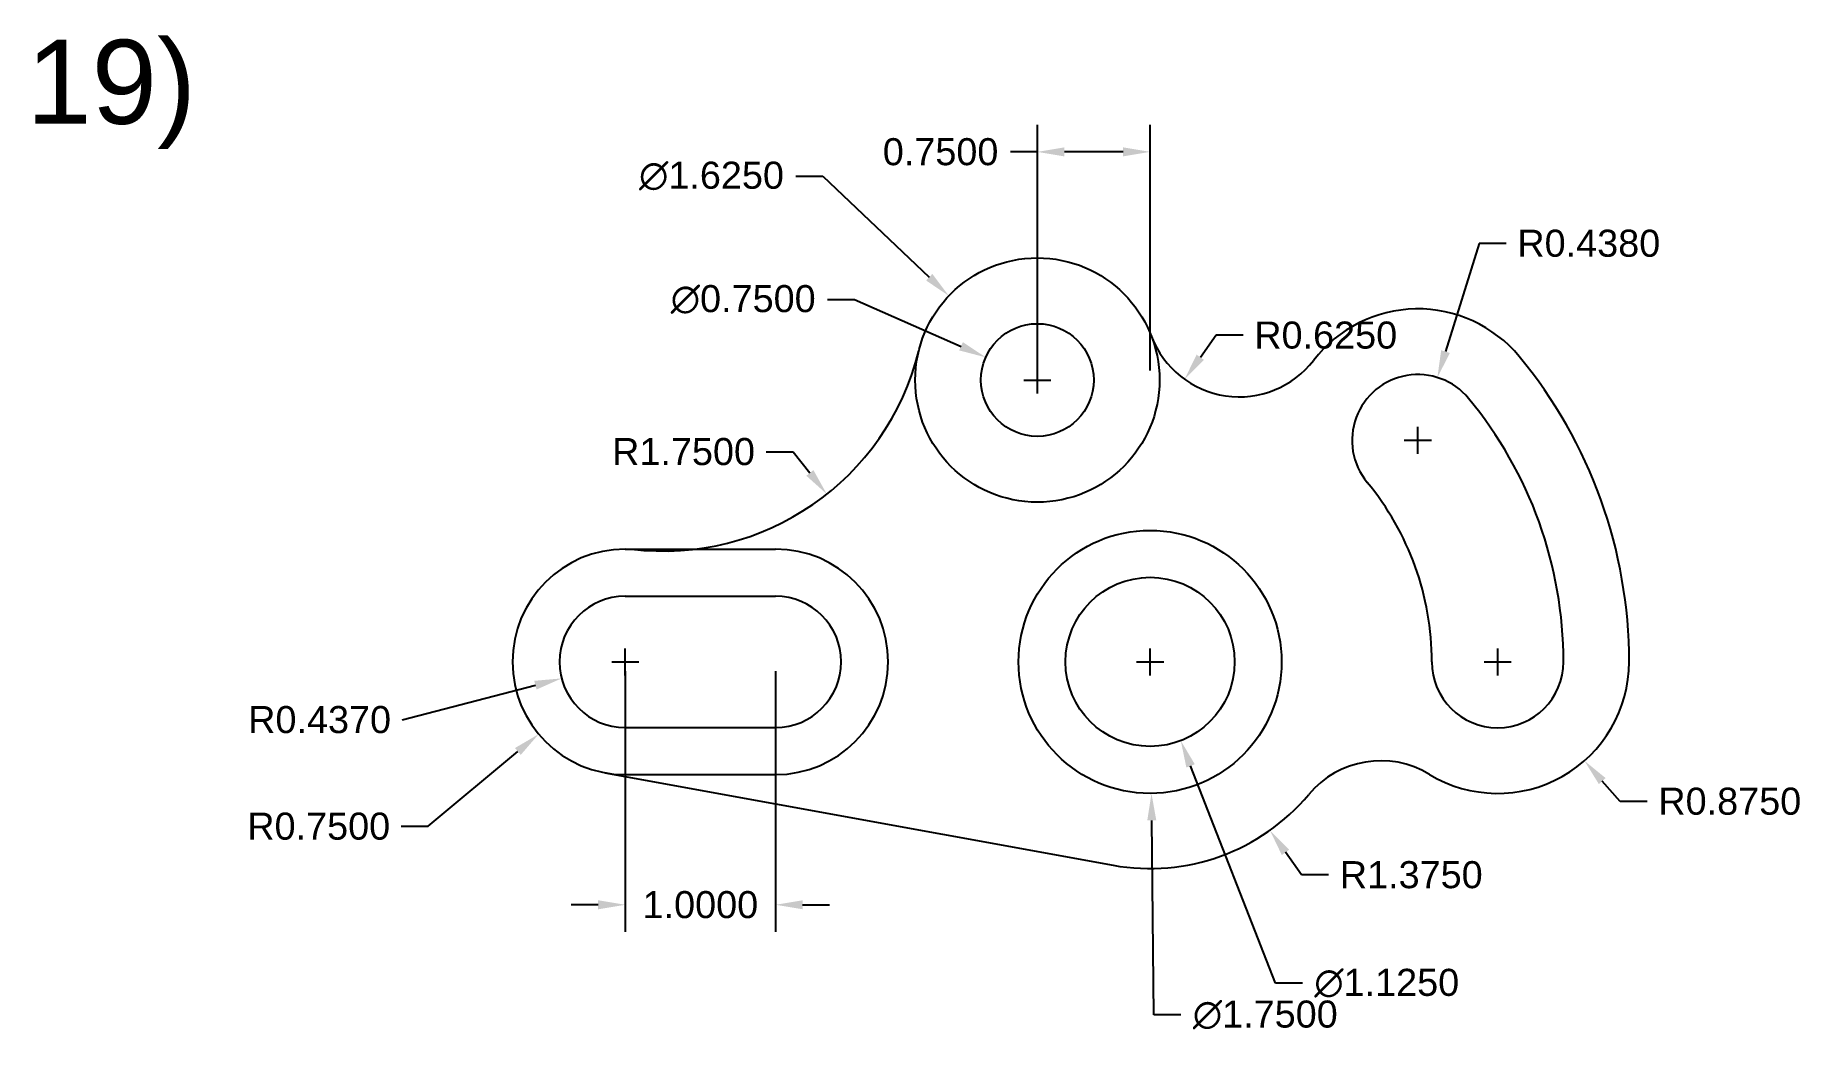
# Model space of a CAD drawing. Header units: millimetres. Extents: x 3152.8 to 3164.5, y 1423.8 to 1430.4.
import ezdxf

# ---------------------------------------------------------------- set-up
doc = ezdxf.new("R2010")
doc.units = ezdxf.units.MM
doc.linetypes.add('ACAD_ISO02W100', pattern=[15, 12, -3])
doc.styles.get("Standard").update_dxf_attribs({"font": 'arial.ttf'})
doc.dimstyles.get("Standard").update_dxf_attribs({"dimtxt": 0.18, "dimasz": 0.18, "dimexe": 0.18, "dimexo": 0.0625, "dimgap": 0.09, "dimtad": 0, "dimtih": 1, "dimtoh": 1, "dimdec": 4, "dimzin": 0, "dimdsep": 46, "dimtxsty": 'Standard', "dimcen": 0.09, "dimadec": 0, "dimazin": 0, "dimtfac": 1, "dimtdec": 4, "dimtofl": 0, "dimtmove": 0, "dimatfit": 3, "dimfxl": 1, "dimtolj": 1, "dimtzin": 0, "dimarcsym": 0})

# ---------------------------------------------------------------- blocks, each defined once
blk = doc.blocks.new('*D44')
at = {"color": 0, "lineweight": -2, "transparency": 16777216}
for p, q in [((3156.719, 1426.203), (3156.719, 1424.469)), ((3157.719, 1426.203), (3157.719, 1424.469)), ((3156.539, 1424.649), (3156.359, 1424.649)), ((3157.899, 1424.649), (3158.079, 1424.649))]:
    blk.add_line(p, q, dxfattribs=at)
at = {"color": 0, "transparency": 16777216}
for points in [[(3156.539, 1424.679), (3156.539, 1424.619), (3156.719, 1424.649)], [(3157.899, 1424.679), (3157.899, 1424.619), (3157.719, 1424.649)]]:
    blk.add_solid(points, dxfattribs=at)
at = {"layer": 'Defpoints', "color": 0, "transparency": 16777216}
for p in [(3156.719, 1426.265), (3157.719, 1426.265), (3157.719, 1424.649)]:
    blk.add_point(p, dxfattribs=at)
at = {"color": 0, "transparency": 16777216, "insert": (3157.219, 1424.649), "char_height": 0.18, "attachment_point": 5}
blk.add_mtext('\\A1;1.0000', dxfattribs=at)
blk = doc.blocks.new('*D45')
at = {"color": 0, "lineweight": -2, "transparency": 16777216}
for p, q in [((3159.461, 1428.203), (3159.461, 1429.838)), ((3160.211, 1428.203), (3160.211, 1429.838)), ((3159.461, 1429.658), (3159.281, 1429.658)), ((3160.031, 1429.658), (3159.641, 1429.658))]:
    blk.add_line(p, q, dxfattribs=at)
at = {"color": 0, "transparency": 16777216}
for points in [[(3159.641, 1429.688), (3159.641, 1429.628), (3159.461, 1429.658)], [(3160.031, 1429.688), (3160.031, 1429.628), (3160.211, 1429.658)]]:
    blk.add_solid(points, dxfattribs=at)
at = {"layer": 'Defpoints', "color": 0, "transparency": 16777216}
for p in [(3159.461, 1429.658), (3159.461, 1428.14), (3160.211, 1428.14)]:
    blk.add_point(p, dxfattribs=at)
at = {"color": 0, "transparency": 16777216, "insert": (3158.817, 1429.658), "char_height": 0.18, "attachment_point": 5}
blk.add_mtext('\\A1;0.7500', dxfattribs=at)
blk = doc.blocks.new('*D46')
at = {"color": 0, "lineweight": -2, "transparency": 16777216}
for p, q in [((3158.065, 1428.676), (3158.245, 1428.676)), ((3158.245, 1428.676), (3158.953, 1428.364)), ((3159.371, 1428.14), (3159.551, 1428.14)), ((3159.461, 1428.05), (3159.461, 1428.23))]:
    blk.add_line(p, q, dxfattribs=at)
at = {"color": 0, "transparency": 16777216}
blk.add_solid([(3158.965, 1428.392), (3158.941, 1428.337), (3159.118, 1428.291)], dxfattribs=at)
at = {"layer": 'Defpoints', "color": 0, "transparency": 16777216}
for p in [(3159.118, 1428.291), (3159.804, 1427.989)]:
    blk.add_point(p, dxfattribs=at)
at = {"color": 0, "transparency": 16777216, "insert": (3157.504, 1428.676), "char_height": 0.18, "attachment_point": 5}
blk.add_mtext('\\A1;∅0.7500', dxfattribs=at)
blk = doc.blocks.new('*D47')
at = {"color": 0, "lineweight": -2, "transparency": 16777216}
for p, q in [((3157.854, 1429.497), (3158.034, 1429.497)), ((3158.034, 1429.497), (3158.741, 1428.824)), ((3159.371, 1428.14), (3159.551, 1428.14)), ((3159.461, 1428.05), (3159.461, 1428.23))]:
    blk.add_line(p, q, dxfattribs=at)
at = {"color": 0, "transparency": 16777216}
blk.add_solid([(3158.762, 1428.846), (3158.721, 1428.802), (3158.872, 1428.7)], dxfattribs=at)
at = {"layer": 'Defpoints', "color": 0, "transparency": 16777216}
for p in [(3158.872, 1428.7), (3160.05, 1427.58)]:
    blk.add_point(p, dxfattribs=at)
at = {"color": 0, "transparency": 16777216, "insert": (3157.293, 1429.497), "char_height": 0.18, "attachment_point": 5}
blk.add_mtext('\\A1;∅1.6250', dxfattribs=at)
blk = doc.blocks.new('*D48')
at = {"color": 0, "lineweight": -2, "transparency": 16777216}
for p, q in [((3160.121, 1426.265), (3160.301, 1426.265)), ((3160.211, 1426.175), (3160.211, 1426.355)), ((3161.044, 1424.127), (3160.48, 1425.573)), ((3161.224, 1424.127), (3161.044, 1424.127))]:
    blk.add_line(p, q, dxfattribs=at)
at = {"color": 0, "transparency": 16777216}
blk.add_solid([(3160.508, 1425.584), (3160.452, 1425.562), (3160.415, 1425.741)], dxfattribs=at)
at = {"layer": 'Defpoints', "color": 0, "transparency": 16777216}
for p in [(3160.006, 1426.789), (3160.415, 1425.741)]:
    blk.add_point(p, dxfattribs=at)
at = {"color": 0, "transparency": 16777216, "insert": (3161.785, 1424.127), "char_height": 0.18, "attachment_point": 5}
blk.add_mtext('\\A1;∅1.1250', dxfattribs=at)
blk = doc.blocks.new('*D49')
at = {"color": 0, "lineweight": -2, "transparency": 16777216}
for p, q in [((3160.121, 1426.265), (3160.301, 1426.265)), ((3160.211, 1426.175), (3160.211, 1426.355)), ((3160.236, 1423.916), (3160.222, 1425.21)), ((3160.416, 1423.916), (3160.236, 1423.916))]:
    blk.add_line(p, q, dxfattribs=at)
at = {"color": 0, "transparency": 16777216}
blk.add_solid([(3160.252, 1425.21), (3160.192, 1425.21), (3160.22, 1425.39)], dxfattribs=at)
at = {"layer": 'Defpoints', "color": 0, "transparency": 16777216}
for p in [(3160.201, 1427.14), (3160.22, 1425.39)]:
    blk.add_point(p, dxfattribs=at)
at = {"color": 0, "transparency": 16777216, "insert": (3160.977, 1423.916), "char_height": 0.18, "attachment_point": 5}
blk.add_mtext('\\A1;∅1.7500', dxfattribs=at)
blk = doc.blocks.new('*D50')
at = {"color": 0, "lineweight": -2, "transparency": 16777216}
for p, q in [((3156.629, 1426.265), (3156.809, 1426.265)), ((3156.719, 1426.175), (3156.719, 1426.355)), ((3155.409, 1425.171), (3156.005, 1425.669)), ((3155.229, 1425.171), (3155.409, 1425.171))]:
    blk.add_line(p, q, dxfattribs=at)
at = {"color": 0, "transparency": 16777216}
blk.add_solid([(3155.986, 1425.692), (3156.024, 1425.646), (3156.143, 1425.784)], dxfattribs=at)
at = {"layer": 'Defpoints', "color": 0, "transparency": 16777216}
for p in [(3156.719, 1426.265), (3156.143, 1425.784)]:
    blk.add_point(p, dxfattribs=at)
at = {"color": 0, "transparency": 16777216, "insert": (3154.68, 1425.171), "char_height": 0.18, "attachment_point": 5}
blk.add_mtext('\\A1;R0.7500', dxfattribs=at)
blk = doc.blocks.new('*D51')
at = {"color": 0, "lineweight": -2, "transparency": 16777216}
for p, q in [((3156.629, 1426.265), (3156.809, 1426.265)), ((3156.719, 1426.175), (3156.719, 1426.355)), ((3155.235, 1425.88), (3156.122, 1426.11))]:
    blk.add_line(p, q, dxfattribs=at)
at = {"color": 0, "transparency": 16777216}
blk.add_solid([(3156.114, 1426.139), (3156.129, 1426.081), (3156.296, 1426.155)], dxfattribs=at)
at = {"layer": 'Defpoints', "color": 0, "transparency": 16777216}
for p in [(3156.719, 1426.265), (3156.296, 1426.155)]:
    blk.add_point(p, dxfattribs=at)
at = {"color": 0, "transparency": 16777216, "insert": (3154.686, 1425.88), "char_height": 0.18, "attachment_point": 5}
blk.add_mtext('\\A1;R0.4370', dxfattribs=at)
blk = doc.blocks.new('*D52')
at = {"color": 0, "lineweight": -2, "transparency": 16777216}
for p, q in [((3157.656, 1427.663), (3157.836, 1427.663)), ((3157.836, 1427.663), (3157.948, 1427.522))]:
    blk.add_line(p, q, dxfattribs=at)
at = {"color": 0, "transparency": 16777216}
blk.add_solid([(3157.971, 1427.541), (3157.924, 1427.503), (3158.06, 1427.381)], dxfattribs=at)
at = {"layer": 'Defpoints', "color": 0, "transparency": 16777216}
for p in [(3156.972, 1428.752), (3158.06, 1427.381)]:
    blk.add_point(p, dxfattribs=at)
at = {"color": 0, "transparency": 16777216, "insert": (3157.107, 1427.663), "char_height": 0.18, "attachment_point": 5}
blk.add_mtext('\\A1;R1.7500', dxfattribs=at)
blk = doc.blocks.new('*D53')
at = {"color": 0, "lineweight": -2, "transparency": 16777216}
for p, q in [((3162.4, 1429.049), (3162.176, 1428.329)), ((3162.58, 1429.049), (3162.4, 1429.049)), ((3161.992, 1427.649), (3161.992, 1427.829)), ((3161.902, 1427.739), (3162.082, 1427.739))]:
    blk.add_line(p, q, dxfattribs=at)
at = {"color": 0, "transparency": 16777216}
blk.add_solid([(3162.147, 1428.338), (3162.205, 1428.32), (3162.122, 1428.157)], dxfattribs=at)
at = {"layer": 'Defpoints', "color": 0, "transparency": 16777216}
for p in [(3162.122, 1428.157), (3161.992, 1427.739)]:
    blk.add_point(p, dxfattribs=at)
at = {"color": 0, "transparency": 16777216, "insert": (3163.129, 1429.049), "char_height": 0.18, "attachment_point": 5}
blk.add_mtext('\\A1;R0.4380', dxfattribs=at)
blk = doc.blocks.new('*D54')
at = {"color": 0, "lineweight": -2, "transparency": 16777216}
for p, q in [((3162.433, 1426.265), (3162.613, 1426.265)), ((3162.523, 1426.175), (3162.523, 1426.355)), ((3163.337, 1425.337), (3163.219, 1425.472)), ((3163.517, 1425.337), (3163.337, 1425.337))]:
    blk.add_line(p, q, dxfattribs=at)
at = {"color": 0, "transparency": 16777216}
blk.add_solid([(3163.241, 1425.492), (3163.196, 1425.452), (3163.1, 1425.607)], dxfattribs=at)
at = {"layer": 'Defpoints', "color": 0, "transparency": 16777216}
for p in [(3162.523, 1426.265), (3163.1, 1425.607)]:
    blk.add_point(p, dxfattribs=at)
at = {"color": 0, "transparency": 16777216, "insert": (3164.067, 1425.337), "char_height": 0.18, "attachment_point": 5}
blk.add_mtext('\\A1;R0.8750', dxfattribs=at)
blk = doc.blocks.new('*D55')
at = {"color": 0, "lineweight": -2, "transparency": 16777216}
for p, q in [((3160.121, 1426.265), (3160.301, 1426.265)), ((3160.211, 1426.175), (3160.211, 1426.355)), ((3161.218, 1424.848), (3161.112, 1424.998)), ((3161.398, 1424.848), (3161.218, 1424.848))]:
    blk.add_line(p, q, dxfattribs=at)
at = {"color": 0, "transparency": 16777216}
blk.add_solid([(3161.136, 1425.015), (3161.087, 1424.98), (3161.008, 1425.144)], dxfattribs=at)
at = {"layer": 'Defpoints', "color": 0, "transparency": 16777216}
for p in [(3160.211, 1426.265), (3161.008, 1425.144)]:
    blk.add_point(p, dxfattribs=at)
at = {"color": 0, "transparency": 16777216, "insert": (3161.948, 1424.848), "char_height": 0.18, "attachment_point": 5}
blk.add_mtext('\\A1;R1.3750', dxfattribs=at)
blk = doc.blocks.new('*D56')
at = {"color": 0, "lineweight": -2, "transparency": 16777216}
for p, q in [((3160.65, 1428.438), (3160.545, 1428.291)), ((3160.83, 1428.438), (3160.65, 1428.438))]:
    blk.add_line(p, q, dxfattribs=at)
at = {"color": 0, "transparency": 16777216}
blk.add_solid([(3160.52, 1428.309), (3160.569, 1428.274), (3160.44, 1428.145)], dxfattribs=at)
at = {"layer": 'Defpoints', "color": 0, "transparency": 16777216}
for p in [(3160.804, 1428.653), (3160.44, 1428.145)]:
    blk.add_point(p, dxfattribs=at)
at = {"color": 0, "transparency": 16777216, "insert": (3161.379, 1428.438), "char_height": 0.18, "attachment_point": 5}
blk.add_mtext('\\A1;R0.6250', dxfattribs=at)

msp = doc.modelspace()

# ---------------------------------------------------------------- linework, layer by layer
for p, q in [((3156.71873, 1427.01505), (3157.71873, 1427.01505)), ((3156.71873, 1426.70205), (3157.71873, 1426.70205)), ((3156.71873, 1425.82805), (3157.71873, 1425.82805)), ((3156.5845, 1425.52716), (3159.96463, 1424.91225)), ((3156.71873, 1425.51505), (3157.71873, 1425.51505))]:
    msp.add_line(p, q)
for centre, radius in [((3159.46073, 1428.14005), 0.8125), ((3159.46073, 1428.14005), 0.375), ((3160.21073, 1426.26505), 0.875), ((3160.21073, 1426.26505), 0.5625)]:
    msp.add_circle(centre, radius)
for centre, radius, start, end in [((3161.99237, 1427.73852), 0.875, 39.591741, 142.425933), ((3160.21073, 1426.26505), 2.312, 50.462516, 50.462516), ((3160.80352, 1428.6532), 0.625, 200.914351, 322.425933), ((3156.97241, 1428.75214), 1.75, 263.037818, 346.180333), ((3160.21073, 1426.26505), 3.187, 0, 39.591741), ((3161.99237, 1427.73852), 0.438, 39.591741, 219.591741), ((3160.21073, 1426.26505), 2.75, 0, 39.591741), ((3160.21073, 1426.26505), 1.874, 0, 39.591741), ((3156.71873, 1426.26505), 0.75, 90, 270), ((3157.71873, 1426.26505), 0.75, 270, 90), ((3156.71873, 1426.26505), 0.437, 90, 270), ((3157.71873, 1426.26505), 0.437, 270, 90), ((3162.52273, 1426.26505), 0.875, 238.777702, 0), ((3162.52273, 1426.26505), 0.438, 180, 0), ((3161.74519, 1424.9823), 0.625, 58.777702, 140.105802), ((3160.21073, 1426.26505), 1.375, 259.689616, 320.105802)]:
    msp.add_arc(centre, radius, start, end)

# ---------------------------------------------------------------- texts
at = {"linetype": 'ACAD_ISO02W100'}
msp.add_text('19)', height=0.559307, dxfattribs=at).set_placement((3152.73507, 1429.84461))

# ---------------------------------------------------------------- dimensions: what is measured, and where the dimension line sits
for base, p1, p2, picture, middle in [((3159.46073, 1429.65818), (3160.21073, 1428.14005), (3159.46073, 1428.14005), '*D45', (3158.81741, 1429.65818)), ((3157.71873, 1424.64927), (3156.71873, 1426.26505), (3157.71873, 1426.26505), '*D44', (3157.21873, 1424.64927))]:
    dim = msp.add_linear_dim(base=base, p1=p1, p2=p2, dimstyle='Standard')
    dim.commit()
    dim.dimension.update_dxf_attribs({"geometry": picture, "text_midpoint": middle})
for p1, p2, picture, middle in [((3160.04956, 1427.5802), (3158.8719, 1428.6999), '*D47', (3157.29272, 1429.4966)), ((3159.80382, 1427.98867), (3159.11765, 1428.29143), '*D46', (3157.50418, 1428.67628)), ((3160.20147, 1427.14), (3160.22, 1425.3901), '*D49', (3160.97685, 1423.91596)), ((3160.00643, 1426.78913), (3160.41504, 1425.74096), '*D48', (3161.78537, 1424.12725))]:
    dim = msp.add_diameter_dim_2p(p1=p1, p2=p2, dimstyle='Standard')
    dim.commit()
    dim.dimension.update_dxf_attribs({"geometry": picture, "text_midpoint": middle, "dimtype": 163})
for center, mpoint, picture, middle in [((3161.99237, 1427.73852), (3162.12243, 1428.15676), '*D53', (3163.1294, 1429.04915)), ((3156.97241, 1428.75214), (3158.05962, 1427.38084), '*D52', (3157.10651, 1427.66294)), ((3160.80352, 1428.6532), (3160.44027, 1428.1446), '*D56', (3161.37896, 1428.43755)), ((3156.71873, 1426.26505), (3156.14314, 1425.78423), '*D50', (3154.67994, 1425.17129)), ((3156.71873, 1426.26505), (3156.29577, 1426.15519), '*D51', (3155.23525, 1425.87975)), ((3160.21073, 1426.26505), (3161.00755, 1425.14447), '*D55', (3161.94772, 1424.84814))]:
    dim = msp.add_radius_dim(center=center, mpoint=mpoint, dimstyle='Standard')
    dim.commit()
    dim.dimension.update_dxf_attribs({"geometry": picture, "text_midpoint": middle, "dimtype": 164})
dim = msp.add_radius_dim(center=(3162.52273, 1426.26505), mpoint=(3163.09984, 1425.60735), dimstyle='Standard')
dim.commit()
dim.dimension.update_dxf_attribs({"geometry": '*D54', "text_midpoint": (3164.06674, 1425.33675)})

doc.saveas('drawing.dxf')
